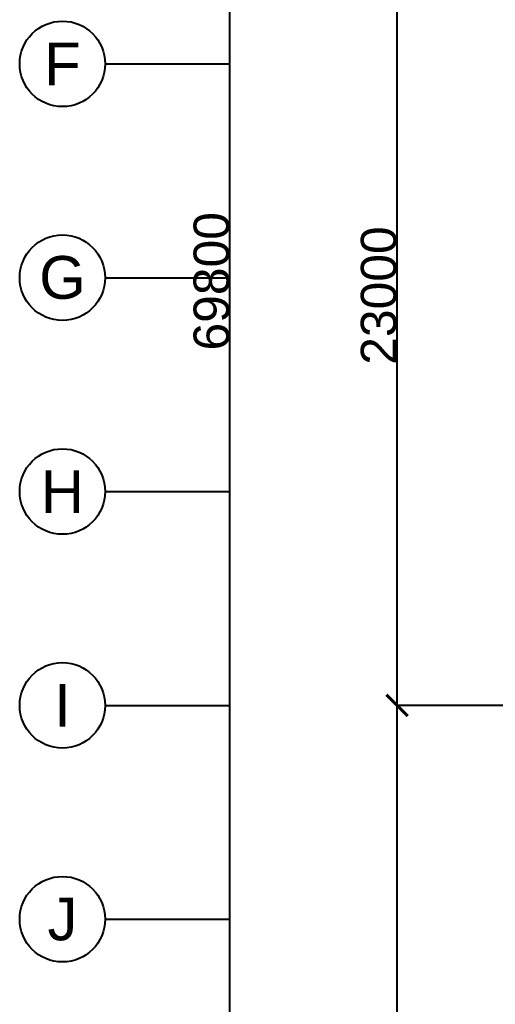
# Model space of a CAD drawing. Header units: millimetres. Extents: x 3339 to 2017737, y 4955 to 2748989.
# Drawn here: x 1554646 to 1568002, y 1253322 to 1280949 of the extents above; entities that cross this region are included whole.
import ezdxf

# ---------------------------------------------------------------- set-up
doc = ezdxf.new("R2010")
doc.units = ezdxf.units.MM
doc.header["$LTSCALE"] = 30
doc.layers.add('DIM LINES', color=7, linetype='Continuous')
doc.styles.get("Standard").update_dxf_attribs({"font": 'arial.ttf'})
doc.dimstyles.new('GREEN', dxfattribs={"dimtxt": 1000, "dimasz": 600, "dimexe": 0.18, "dimexo": 0.0625, "dimgap": 0.09, "dimtad": 2, "dimdec": 0, "dimzin": 0, "dimdsep": 46, "dimtxsty": 'Standard', "dimblk": 'ARCHTICK', "dimcen": 0.09, "dimclrd": 3, "dimclre": 3, "dimclrt": 2, "dimadec": 0, "dimazin": 0, "dimtfac": 1, "dimtdec": 0, "dimtofl": 0, "dimtmove": 0, "dimatfit": 3, "dimfxl": 1, "dimtolj": 1, "dimtzin": 0, "dimarcsym": 0})

# ---------------------------------------------------------------- blocks, each defined once
blk = doc.blocks.new('_ArchTick')
at = {"color": 0, "linetype": 'ByBlock', "const_width": 0.15}
blk.add_lwpolyline([(-0.5, -0.5), (0.5, 0.5)], dxfattribs=at)
blk = doc.blocks.new('*D664')
at = {"layer": 'Defpoints', "color": 0, "transparency": 16777216}
for p in [(1560546, 1308509), (1577256, 1308509), (1577256, 1238709)]:
    blk.add_point(p, dxfattribs=at)
at = {"layer": 'DIM LINES', "color": 3, "linetype": 'ByBlock', "lineweight": -2, "transparency": 16777216}
for p, q in [((1577256, 1308509), (1560546, 1308509)), ((1560546, 1238709), (1560546, 1308509)), ((1577256, 1238709), (1560546, 1238709))]:
    blk.add_line(p, q, dxfattribs=at)
at = {"layer": 'DIM LINES', "color": 3, "lineweight": -2, "transparency": 16777216, "xscale": 600, "yscale": 600, "zscale": 600}
for p, rotation in [((1560546, 1308509), 90), ((1560546, 1238709), 270)]:
    blk.add_blockref('_ArchTick', p, dxfattribs=dict(at, rotation=rotation))
at = {"layer": 'DIM LINES', "color": 2, "transparency": 16777216, "insert": (1560035, 1273609), "char_height": 1000, "attachment_point": 5, "rotation": 90}
blk.add_mtext('\\A1;69800', dxfattribs=at)
blk = doc.blocks.new('*D697')
at = {"layer": 'Defpoints', "color": 0, "transparency": 16777216}
for p in [(1565243, 1261709), (1577256, 1261709), (1577256, 1238709)]:
    blk.add_point(p, dxfattribs=at)
at = {"layer": 'DIM LINES', "color": 3, "linetype": 'ByBlock', "lineweight": -2, "transparency": 16777216}
for p, q in [((1577256, 1261709), (1565243, 1261709)), ((1565243, 1238709), (1565243, 1261709)), ((1577256, 1238709), (1565243, 1238709))]:
    blk.add_line(p, q, dxfattribs=at)
at = {"layer": 'DIM LINES', "color": 3, "lineweight": -2, "transparency": 16777216, "xscale": 600, "yscale": 600, "zscale": 600}
for p, rotation in [((1565243, 1261709), 90), ((1565243, 1238709), 270)]:
    blk.add_blockref('_ArchTick', p, dxfattribs=dict(at, rotation=rotation))
at = {"layer": 'DIM LINES', "color": 2, "transparency": 16777216, "insert": (1564732, 1250209), "char_height": 1000, "attachment_point": 5, "rotation": 90}
blk.add_mtext('\\A1;23000', dxfattribs=at)
blk = doc.blocks.new('*D867')
at = {"layer": 'Defpoints', "color": 0, "transparency": 16777216}
for p in [(1565243, 1284709), (1577256, 1284709), (1577256, 1261709)]:
    blk.add_point(p, dxfattribs=at)
at = {"layer": 'DIM LINES', "color": 3, "linetype": 'ByBlock', "lineweight": -2, "transparency": 16777216}
for p, q in [((1577256, 1284709), (1565243, 1284709)), ((1565243, 1261709), (1565243, 1284709)), ((1577256, 1261709), (1565243, 1261709))]:
    blk.add_line(p, q, dxfattribs=at)
at = {"layer": 'DIM LINES', "color": 3, "lineweight": -2, "transparency": 16777216, "xscale": 600, "yscale": 600, "zscale": 600}
for p, rotation in [((1565243, 1284709), 90), ((1565243, 1261709), 270)]:
    blk.add_blockref('_ArchTick', p, dxfattribs=dict(at, rotation=rotation))
at = {"layer": 'DIM LINES', "color": 2, "transparency": 16777216, "insert": (1564732, 1273209), "char_height": 1000, "attachment_point": 5, "rotation": 90}
blk.add_mtext('\\A1;23000', dxfattribs=at)

msp = doc.modelspace()

# ---------------------------------------------------------------- linework, layer by layer
for p, q in [((1557045.576, 1279709.357), (1560545.576, 1279709.357)), ((1557045.576, 1273709.357), (1560545.576, 1273709.357)), ((1557045.576, 1267709.357), (1560545.576, 1267709.357)), ((1557045.756, 1261709.357), (1560545.756, 1261709.357)), ((1557045.576, 1255709.357), (1560545.576, 1255709.357))]:
    msp.add_line(p, q)
at = {"color": 1}
for centre in [(1555845.576, 1279709.357), (1555845.576, 1273709.357), (1555845.576, 1267709.357), (1555845.756, 1261709.357), (1555845.576, 1255709.357)]:
    msp.add_circle(centre, 1200, dxfattribs=at)

# ---------------------------------------------------------------- texts
at = {"color": 1, "char_height": 1200, "attachment_point": 5}
for s, insert in [('\\pxt1;F', (1555845.576, 1279709.357)), ('\\pxt1;G', (1555845.576, 1273709.357)), ('\\pxt1;H', (1555845.576, 1267709.357)), ('\\pxt1;I', (1555845.756, 1261709.357)), ('\\pxt1;J', (1555845.576, 1255709.357))]:
    msp.add_mtext_dynamic_manual_height_columns(s, width=2400, gutter_width=1, heights=[2400], dxfattribs=dict(at, insert=insert))

# ---------------------------------------------------------------- dimensions: what is measured, and where the dimension line sits
at = {"layer": 'DIM LINES', "color": 0}
for base, p1, p2, picture, middle in [((1560545.756, 1308509.357), (1577255.787, 1238709.357), (1577255.787, 1308509.357), '*D664', (1560035.093, 1273609.357)), ((1565243.412, 1284709.357), (1577255.787, 1261709.357), (1577255.787, 1284709.357), '*D867', (1564732.408, 1273209.357)), ((1565243.412, 1261709.357), (1577255.787, 1238709.357), (1577255.787, 1261709.357), '*D697', (1564732.408, 1250209.357))]:
    dim = msp.add_linear_dim(base=base, p1=p1, p2=p2, angle=90, dimstyle='GREEN', dxfattribs=at)
    dim.commit()
    dim.dimension.update_dxf_attribs({"geometry": picture, "text_midpoint": middle})

doc.saveas('drawing.dxf')
